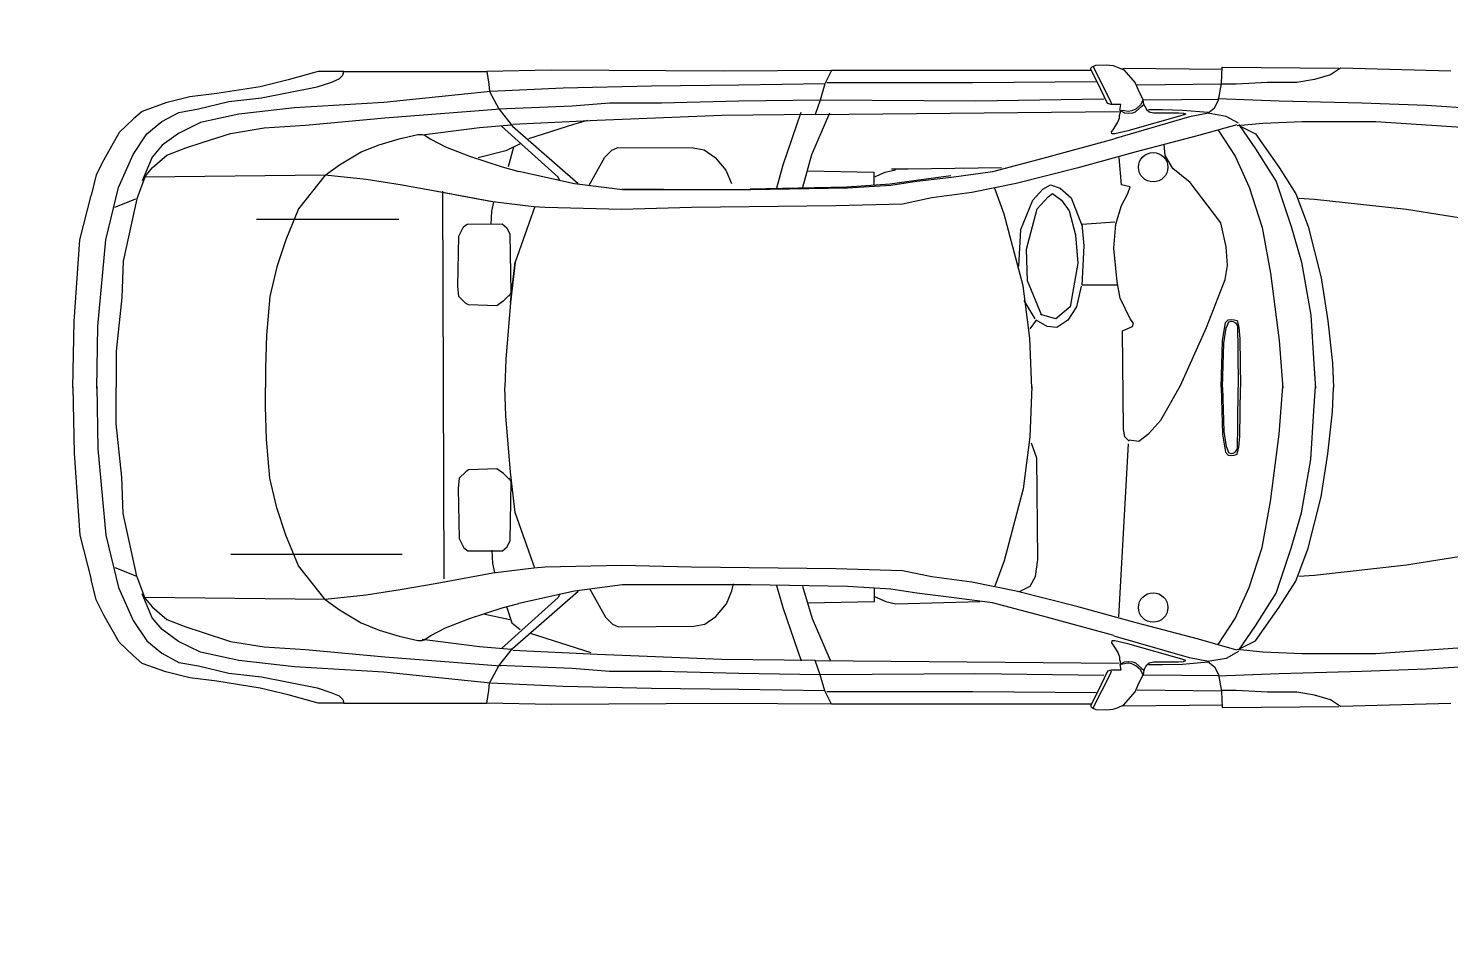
# Model space of a CAD drawing. Header units: millimetres. Extents: x 10193 to 57833, y 9963 to 44360.
# Drawn here: x 16395 to 20344, y 31585 to 34150 of the extents above; entities that cross this region are included whole.
import ezdxf

# ---------------------------------------------------------------- set-up
doc = ezdxf.new("R2010")
doc.units = ezdxf.units.MM
doc.layers.add('free-dwg.com', color=7, linetype='Continuous')
doc.layers.add('Стены', color=7, linetype='Continuous')

msp = doc.modelspace()

# ---------------------------------------------------------------- hatches: boundary and pattern name
at = {"layer": 'Стены'}
h = msp.add_hatch(dxfattribs=at)
h.set_pattern_fill('ANSI32', color=256, scale=10)
h.paths.add_polyline_path([(57833.4, 42702.7), (10593.4, 42702.7), (10593.4, 9962.7), (26833.4, 9962.7), (26833.4, 14962.7), (57833.4, 14962.7)])
h.paths.add_polyline_path([(10713.4, 42582.7), (57713.4, 42582.7), (57713.4, 15082.7), (26713.4, 15082.7), (26713.4, 10082.7), (10713.4, 10082.7)], flags=16)
h.paths.add_polyline_path([(10963.4, 42332.7), (57463.4, 42332.7), (57463.4, 15332.7), (26463.4, 15332.7), (26463.4, 10332.7), (10963.4, 10332.7)], flags=0)
h.paths.add_polyline_path([(57463.4, 42332.7), (10963.4, 42332.7), (10963.4, 10332.7), (26463.4, 10332.7), (26463.4, 15332.7), (57463.4, 15332.7)], flags=0)
h = msp.add_hatch(dxfattribs=at)
h.set_pattern_fill('ANSI36', color=256, scale=10)
h.paths.add_polyline_path([(57713.4, 42582.7), (10713.4, 42582.7), (10713.4, 10082.7), (26713.4, 10082.7), (26713.4, 15082.7), (57713.4, 15082.7)])
h.paths.add_polyline_path([(10963.4, 42332.7), (57463.4, 42332.7), (57463.4, 15332.7), (26463.4, 15332.7), (26463.4, 10332.7), (10963.4, 10332.7)], flags=16)

# ---------------------------------------------------------------- linework, layer by layer
at = {"layer": 'free-dwg.com'}
for p, q in [((19348.5, 34043.1), (19359.1, 34047.7)), ((19359.1, 34047.7), (19388.4, 34048.9)), ((19388.4, 34048.9), (19407.1, 34046.6)), ((19407.1, 34046.6), (19421.2, 34041.9)), ((17116.5, 34006.9), (17038.6, 33988)), ((17199.1, 34030.5), (17116.5, 34006.9)), ((17270.2, 34030.4), (17199.1, 34030.5)), ((17234.7, 34000), (17257.5, 34010.2)), ((17257.5, 34010.2), (17267.7, 34020.3)), ((17267.7, 34020.3), (17270.2, 34030.4)), ((17270.2, 34030.4), (17667.9, 34030.4)), ((17846.3, 34033.9), (17667.9, 34030.4)), ((17667.9, 34030.4), (17672.9, 33995)), ((18325.9, 34031.1), (17846.3, 34033.9)), ((18625, 34033.2), (18325.9, 34031.1)), ((18625, 34033.2), (18606.4, 33996)), ((19346.7, 34033.2), (18625, 34033.2)), ((19345, 34039.5), (19348.5, 34043.1)), ((19345, 34036), (19345, 34039.5)), ((19363.8, 33999.7), (19345, 34036)), ((19352, 34043.1), (19400.1, 33948.2)), ((19421.2, 34041.9), (19436.4, 34034.9)), ((19710.2, 34035.8), (19434.3, 34038.5)), ((19436.4, 34034.9), (19468.1, 33998.6)), ((19708.1, 33997.3), (19710.3, 34042)), ((19710.3, 34042), (20034.2, 34039.8)), ((19966, 34007.9), (19917, 33999.4)), ((20010.8, 34020.7), (19966, 34007.9)), ((20038.5, 34039.8), (20010.8, 34020.7)), ((20345.4, 34031.3), (20038.5, 34039.8)), ((16918.2, 33969.2), (16842.7, 33959.7)), ((17038.6, 33988), (16918.2, 33969.2)), ((17042.2, 33957), (17108.1, 33969.7)), ((17108.1, 33969.7), (17196.8, 33987.4)), ((17196.8, 33987.4), (17234.7, 34000)), ((17678, 33974.7), (17381.7, 33944.4)), ((17672.9, 33995), (17675.5, 33974.7)), ((17675.5, 33974.7), (17700.8, 33926.6)), ((17879.7, 33983.7), (17678, 33974.7)), ((18125.1, 33989.3), (17879.7, 33983.7)), ((18367.8, 33992.1), (18125.1, 33989.3)), ((18606.4, 33996), (18367.8, 33992.1)), ((18606.4, 33996), (18593.2, 33951)), ((19017.7, 33998.7), (18611.7, 33998.7)), ((19360, 34001.4), (19017.7, 33998.7)), ((19391.9, 33941.2), (19363.8, 33999.7)), ((19468.1, 33998.6), (19479.8, 33972.8)), ((19474.1, 33993.4), (19707.6, 33996)), ((19479.8, 33972.8), (19490.3, 33951.7)), ((19699.6, 33950.4), (19708.1, 33997.3)), ((19748.6, 33995.1), (19706, 33995.1)), ((19836, 33999.4), (19748.6, 33995.1)), ((19917, 33999.4), (19836, 33999.4)), ((16776.6, 33943.2), (16710.5, 33919.6)), ((16842.7, 33959.7), (16776.6, 33943.2)), ((16812.4, 33916.8), (16867.5, 33926.6)), ((16867.5, 33926.6), (16951.1, 33946.9)), ((16951.1, 33946.9), (17042.2, 33957)), ((17133.4, 33929.2), (16978.9, 33911.5)), ((17381.7, 33944.4), (17133.4, 33929.2)), ((17384.2, 33901.3), (17705.9, 33926.6)), ((17700.8, 33926.6), (17738.8, 33878.6)), ((17904.8, 33933.6), (17701.3, 33925.2)), ((18008, 33941.9), (17904.8, 33933.6)), ((18153, 33941.9), (18008, 33941.9)), ((18367.8, 33947.5), (18153, 33941.9)), ((18593.2, 33951), (18367.8, 33947.5)), ((18593.2, 33951), (18579.9, 33911.2)), ((19025.7, 33948.3), (18593.2, 33951)), ((19381.2, 33953.6), (19025.7, 33948.3)), ((19401.3, 33938.8), (19391.9, 33941.2)), ((19400.1, 33948.2), (19402.4, 33940)), ((19428.2, 33938.8), (19401.3, 33938.8)), ((19425.9, 33922.4), (19428.2, 33938.8)), ((19470.4, 33926), (19458.7, 33921.3)), ((19469.2, 33917.8), (19486.8, 33934.2)), ((19483.3, 33937.7), (19470.4, 33926)), ((19490.3, 33951.7), (19483.3, 33937.7)), ((19486.8, 33934.2), (19492.7, 33938.8)), ((19492.7, 33938.8), (19490.3, 33951.7)), ((19491, 33951.6), (19597, 33952.6)), ((19492.7, 33938.8), (19500.9, 33923.6)), ((19597, 33952.6), (19698, 33953.6)), ((19669.8, 33914.2), (19688.9, 33929.1)), ((19688.9, 33929.1), (19699.6, 33950.4)), ((19868, 33948.3), (19697.5, 33954.7)), ((20098.2, 33941.9), (19868, 33948.3)), ((20277.2, 33935.5), (20098.2, 33941.9)), ((20415.7, 33927), (20277.2, 33935.5)), ((16686.9, 33898.4), (16646.8, 33860.7)), ((16710.5, 33919.6), (16686.9, 33898.4)), ((16723.9, 33856.8), (16765, 33891.5)), ((16765, 33891.5), (16812.4, 33916.8)), ((16872.5, 33888.7), (16811.7, 33858.3)), ((16978.9, 33911.5), (16872.5, 33888.7)), ((17163.8, 33881.1), (17384.2, 33901.3)), ((17974.5, 33894.6), (17740.3, 33883.4)), ((17909.8, 33884.2), (17948.1, 33894.8)), ((18320.3, 33908.5), (17974.5, 33894.6)), ((18579.7, 33911.3), (18320.3, 33908.5)), ((18539.5, 33916.4), (18489.9, 33770.1)), ((18619.7, 33914.6), (18569.9, 33798.4)), ((18579.9, 33911.2), (19423.6, 33919.2)), ((19407.1, 33868.6), (19420, 33889.7)), ((19619.2, 33904.2), (19410.2, 33843.6)), ((19420, 33889.7), (19424.7, 33901.4)), ((19424.7, 33908.4), (19428.2, 33921.3)), ((19424.7, 33901.4), (19424.7, 33908.4)), ((19429.4, 33922.4), (19427, 33921.3)), ((19428.2, 33921.3), (19438.8, 33915.4)), ((19438.8, 33921.3), (19429.4, 33922.4)), ((19449.3, 33918.9), (19438.8, 33921.3)), ((19438.8, 33915.4), (19449.3, 33914.2)), ((19604, 33909.6), (19448.1, 33865.1)), ((19458.7, 33921.3), (19449.3, 33918.9)), ((19449.3, 33914.2), (19462.2, 33915.4)), ((19462.2, 33915.4), (19469.2, 33917.8)), ((19500.9, 33923.6), (19506.8, 33917.8)), ((19544.5, 33923.4), (19505.1, 33923.4)), ((19506.8, 33917.8), (19519.6, 33915.4)), ((19519.6, 33915.4), (19588.8, 33915.4)), ((19600, 33922.3), (19544.5, 33923.4)), ((19588.8, 33915.4), (19602.9, 33914.2)), ((19670.7, 33916.3), (19600, 33922.3)), ((19602.9, 33914.2), (19608.7, 33911.9)), ((19608.7, 33911.9), (19602.9, 33909.6)), ((19671.7, 33914.3), (19619.2, 33904.2)), ((19720.9, 33905.7), (19669.8, 33914.2)), ((19755, 33886.5), (19720.9, 33905.7)), ((19751.4, 33880), (19822.7, 33887.1)), ((19822.7, 33887.1), (19932, 33891.8)), ((19932, 33891.8), (20136.5, 33891.8)), ((20136.5, 33891.8), (20452.7, 33870.5)), ((16646.8, 33860.7), (16604.3, 33785.2)), ((16685.9, 33799.9), (16723.9, 33856.8)), ((16811.7, 33858.3), (16766.1, 33825.4)), ((16877.6, 33833), (16956.1, 33858.3)), ((16956.1, 33858.3), (17049.8, 33873.5)), ((17049.8, 33873.5), (17163.8, 33881.1)), ((17424.4, 33843.5), (17475.8, 33855.6)), ((17475.8, 33855.6), (17487.9, 33855.6)), ((17487.9, 33855.6), (17494, 33854.1)), ((17647.6, 33873.5), (17488, 33853.3)), ((17494, 33854.1), (17512.1, 33842)), ((17736.3, 33881.1), (17647.6, 33873.5)), ((17865.5, 33736.8), (17708.4, 33878.6)), ((17738.8, 33878.6), (17921.2, 33719.1)), ((17784.2, 33843.8), (17909.8, 33884.2)), ((19402.4, 33862.7), (19407.1, 33868.6)), ((19403.6, 33856.9), (19402.4, 33862.7)), ((19411.8, 33856.9), (19403.6, 33856.9)), ((19448.1, 33865.1), (19411.8, 33856.9)), ((19644.6, 33852.2), (19471.2, 33806.8)), ((19750.6, 33882.5), (19644.6, 33852.2)), ((19698.9, 33867.5), (19745.7, 33794.7)), ((19756.1, 33883), (19802.9, 33815.5)), ((19756.1, 33880.5), (19802.9, 33857.1)), ((19802.9, 33857.1), (19868, 33763.5)), ((16766.1, 33825.4), (16738.3, 33792.5)), ((16778.8, 33797.6), (16832, 33817.8)), ((16832, 33817.8), (16877.6, 33833)), ((17258.2, 33771.1), (17318.7, 33807.3)), ((17318.7, 33807.3), (17368.5, 33826.9)), ((17368.5, 33826.9), (17424.4, 33843.5)), ((17512.1, 33842), (17552.9, 33820.9)), ((17552.9, 33820.9), (17619.4, 33795.2)), ((17720.4, 33809.8), (17643.8, 33790.6)), ((17760.8, 33828.9), (17720.4, 33809.8)), ((17741.7, 33820.4), (17726.8, 33765.1)), ((17995.3, 33792.1), (18014.6, 33811.5)), ((18014.6, 33811.5), (18032, 33819.3)), ((18032, 33819.3), (18241.2, 33817.9)), ((18241.2, 33817.9), (18271.1, 33812.2)), ((18271.1, 33812.2), (18302.2, 33791)), ((19409, 33842.1), (19212, 33788.3)), ((19551.5, 33797.3), (19548.4, 33827.6)), ((19802.9, 33815.5), (19860.2, 33724.5)), ((16604.3, 33785.2), (16583.1, 33742.8)), ((16644.8, 33708.3), (16685.9, 33799.9)), ((16738.3, 33792.5), (16710.4, 33726.7)), ((16738.3, 33762.2), (16778.8, 33797.6)), ((17218.9, 33742.4), (17258.2, 33771.1)), ((17619.4, 33795.2), (17710.1, 33765)), ((17951, 33712.6), (17995.3, 33792.1)), ((18302.2, 33791), (18331.3, 33756.3)), ((18489.9, 33770.1), (18472, 33706)), ((18569.9, 33798.4), (18544.1, 33708.2)), ((19212, 33788.3), (19072.4, 33751.3)), ((19471.2, 33806.8), (19306.3, 33761.4)), ((19430.1, 33715.5), (19424.1, 33791.2)), ((19572.7, 33760.9), (19551.5, 33797.3)), ((19745.7, 33794.7), (19784.7, 33708.9)), ((16583.1, 33742.8), (16568.9, 33686.2)), ((16717.6, 33736.7), (16695.4, 33676.7)), ((16715.5, 33734.3), (16738.3, 33762.2)), ((17218.9, 33742.4), (16717.6, 33736.7)), ((17218.9, 33742.4), (17144.4, 33648.3)), ((17332.3, 33730.3), (17218.9, 33742.4)), ((17427.5, 33715.2), (17332.3, 33730.3)), ((17710.1, 33765), (17756.2, 33752.9)), ((17911.2, 33718.5), (17756.2, 33752.9)), ((17870.5, 33726.7), (17865.5, 33736.8)), ((18331.3, 33756.3), (18346.9, 33719.5)), ((18558, 33754.3), (18742.3, 33750.8)), ((18742.3, 33750.8), (18742.4, 33714.8)), ((18742.4, 33736.8), (18774.4, 33750.9)), ((18774.4, 33750.9), (18802.4, 33757)), ((18838.2, 33758.6), (18791.5, 33758.6)), ((19097.3, 33762.2), (18838.2, 33758.6)), ((18956.2, 33740), (18860.3, 33727.9)), ((18957.9, 33736.2), (18862, 33724.4)), ((19072.4, 33751.3), (18957.9, 33736.2)), ((19306.3, 33761.4), (19138, 33719.4)), ((19621.2, 33721.5), (19572.7, 33760.9)), ((19868, 33763.5), (19914.8, 33690.7)), ((16610.1, 33563), (16644.8, 33708.3)), ((17530.2, 33697.1), (17427.5, 33715.2)), ((17682.9, 33668.5), (17528.7, 33696.8)), ((17684.4, 33668.4), (17530.2, 33697.1)), ((17544.6, 33698), (17548.7, 32620.8)), ((18044.1, 33701.2), (17911.2, 33718.5)), ((18158.2, 33702.8), (18042.6, 33702.4)), ((18159.8, 33701.2), (18044.1, 33701.2)), ((18401, 33701.2), (18159.8, 33701.2)), ((18667.6, 33709.1), (18399.4, 33703.4)), ((18669.2, 33706.2), (18401, 33701.2)), ((18788.2, 33716.8), (18667.6, 33709.1)), ((18789.8, 33713.5), (18669.2, 33706.2)), ((18860.3, 33727.9), (18788.2, 33716.8)), ((18862, 33724.4), (18789.8, 33713.5)), ((19015.1, 33694.2), (18904, 33679)), ((19138, 33719.4), (19015.1, 33694.2)), ((19104.9, 33634.1), (19078.5, 33705.1)), ((19184.5, 33673.1), (19211.8, 33703.4)), ((19211.8, 33703.4), (19233, 33715.5)), ((19226.9, 33682.1), (19239.1, 33691.2)), ((19233, 33715.5), (19260.3, 33706.4)), ((19239.1, 33691.2), (19263.3, 33673.1)), ((19260.3, 33706.4), (19290.6, 33679.1)), ((19454.4, 33709.4), (19430.1, 33715.5)), ((19430.1, 33657.9), (19448.3, 33691.2)), ((19448.3, 33691.2), (19454.4, 33709.4)), ((19706.1, 33609.4), (19621.2, 33721.5)), ((19784.7, 33708.9), (19821.1, 33597.1)), ((19860.2, 33724.5), (19901.8, 33599.7)), ((19914.8, 33690.7), (19948.6, 33599.7)), ((16537.3, 33563), (16568.9, 33686.2)), ((16634.4, 33653.3), (16692.7, 33676.1)), ((16695.4, 33676.7), (16657.5, 33503)), ((17681.9, 33642.1), (17687.6, 33667.3)), ((17798, 33654.5), (17684.4, 33668.4)), ((17801.4, 33655.1), (17746.4, 33500.7)), ((17830, 33652.1), (17798, 33654.5)), ((18041.7, 33647.2), (17830, 33652.1)), ((18236.1, 33652.1), (18041.7, 33647.2)), ((18637.2, 33657), (18236.1, 33652.1)), ((18821.8, 33661.9), (18637.2, 33657)), ((18904, 33679), (18821.8, 33661.9)), ((19151.1, 33591.2), (19184.5, 33673.1)), ((19196.6, 33648.8), (19226.9, 33682.1)), ((19263.3, 33673.1), (19284.6, 33642.8)), ((19290.6, 33679.1), (19321, 33600.3)), ((19415, 33606.4), (19430.1, 33657.9)), ((19966.8, 33675.1), (19922.6, 33677.7)), ((20221.8, 33646.5), (19966.8, 33675.1)), ((17423.4, 33619.4), (17027.8, 33619.4)), ((17144.4, 33648.3), (17109.6, 33563)), ((17680.1, 33605.4), (17681.9, 33642.1)), ((19157.5, 33434.3), (19104.9, 33634.1)), ((19166.3, 33536.7), (19196.6, 33648.8)), ((19284.6, 33642.8), (19302.8, 33576.1)), ((19321, 33606.4), (19411.9, 33612.5)), ((20518.4, 33599.7), (20221.8, 33646.5)), ((17587.7, 33433.7), (17589.9, 33572.4)), ((17589.9, 33572.4), (17602.9, 33598.6)), ((17602.9, 33598.6), (17613.4, 33606.5)), ((17613.4, 33606.5), (17710.2, 33606.7)), ((17710.2, 33606.7), (17723.4, 33596.3)), ((17723.4, 33596.3), (17731.3, 33578)), ((17731.3, 33578), (17734.3, 33415.9)), ((19145.1, 33488.2), (19151.1, 33591.2)), ((19302.8, 33576.1), (19308.8, 33497.3)), ((19327, 33545.8), (19321, 33606.4)), ((19408.9, 33539.7), (19415, 33606.4)), ((19721.3, 33542.8), (19706.1, 33609.4)), ((19821.1, 33597.1), (19844.6, 33469.7)), ((19901.8, 33599.7), (19930.4, 33500.9)), ((19948.6, 33599.7), (19985.1, 33456.7)), ((16521.5, 33335.5), (16537.3, 33563)), ((16587.9, 33322.9), (16610.1, 33563)), ((17109.6, 33563), (17084.3, 33487.2)), ((19169.3, 33448.8), (19166.3, 33536.7)), ((19321, 33436.7), (19327, 33545.8)), ((19418, 33445.8), (19408.9, 33539.7)), ((19724.3, 33491.3), (19721.3, 33542.8)), ((16657.5, 33503), (16654.3, 33401.9)), ((17745.4, 33501), (17732.7, 33388.5)), ((17746.4, 33500.7), (17733.3, 33388.2)), ((19308.8, 33497.3), (19287.6, 33376.1)), ((19718.3, 33451.9), (19724.3, 33491.3)), ((19930.4, 33500.9), (19956.4, 33352.8)), ((17084.3, 33487.2), (17065.4, 33405)), ((19666.7, 33318.5), (19718.3, 33451.9)), ((19844.6, 33469.7), (19868, 33282.6)), ((19985.1, 33456.7), (20003.3, 33337.2)), ((17590.4, 33405), (17587.7, 33433.7)), ((17734.3, 33415.9), (17729.1, 33405.4)), ((19175.9, 33289.7), (19157.5, 33434.3)), ((19208.7, 33351.9), (19169.3, 33448.8)), ((19317.9, 33433.7), (19305.8, 33376.1)), ((19418, 33436.7), (19321, 33436.7)), ((19427.1, 33400.4), (19418, 33445.8)), ((16654.3, 33401.9), (16638.5, 33253.4)), ((17065.4, 33405), (17055.9, 33297.6)), ((17608.7, 33386.7), (17590.4, 33405)), ((17616.6, 33381.5), (17608.7, 33386.7)), ((17695.2, 33379.1), (17616.6, 33381.5)), ((17713.5, 33392.3), (17695.2, 33379.1)), ((17729.1, 33408), (17713.5, 33392.3)), ((17733.3, 33388.2), (17720.2, 33231.2)), ((19190.5, 33342.8), (19160.2, 33394.3)), ((19287.6, 33376.1), (19248.2, 33342.8)), ((19305.8, 33376.1), (19281.5, 33339.7)), ((19454.4, 33342.8), (19427.1, 33400.4)), ((16518.4, 33152.3), (16521.5, 33335.5)), ((19193.6, 33339.7), (19175.4, 33315.5)), ((19223.9, 33321.6), (19193.6, 33339.7)), ((19248.2, 33342.8), (19205.7, 33354.9)), ((19281.5, 33339.7), (19251.2, 33318.5)), ((19463.5, 33330.7), (19454.4, 33342.8)), ((19719.6, 33332.5), (19726.9, 33340.7)), ((19721.4, 33317), (19728.7, 33334.3)), ((19726.9, 33340.7), (19735.1, 33341.6)), ((19728.7, 33334.3), (19735.1, 33336.1)), ((19735.1, 33341.6), (19743.3, 33340.7)), ((19735.1, 33336.1), (19740.6, 33335.2)), ((19740.6, 33335.2), (19747, 33331.6)), ((19743.3, 33340.7), (19751.5, 33338)), ((19751.5, 33338), (19756.1, 33318.8)), ((19956.4, 33352.8), (19964.2, 33217.6)), ((20003.3, 33337.2), (20016.3, 33220.2)), ((16584.8, 33149.1), (16587.9, 33322.9)), ((17055.9, 33297.6), (17052.7, 33206)), ((19251.2, 33318.5), (19223.9, 33321.6)), ((19433.2, 33309.4), (19460.5, 33321.6)), ((19436.2, 33036.7), (19433.2, 33309.4)), ((19460.5, 33321.6), (19463.5, 33330.7)), ((19593.9, 33157.9), (19666.7, 33318.5)), ((19711.3, 33282.3), (19719.6, 33332.5)), ((19714.1, 33275), (19721.4, 33317)), ((19747, 33331.6), (19752.4, 33323.4)), ((19752.4, 33323.4), (19753.4, 33255.8)), ((19756.1, 33318.8), (19758.8, 33287.8)), ((19181.2, 33150.3), (19175.9, 33289.7)), ((19706.8, 33152.7), (19711.3, 33282.3)), ((19710.4, 33152.7), (19714.1, 33275)), ((19753.4, 33255.8), (19754.3, 33152.7)), ((19758.8, 33287.8), (19760.7, 33152.7)), ((19868, 33282.6), (19878.4, 33150)), ((16638.5, 33253.4), (16638.5, 33152.6)), ((17720.2, 33231.2), (17717.6, 33152.7)), ((19964.2, 33217.6), (19969.4, 33150)), ((20016.3, 33220.2), (20018.9, 33152.6)), ((17052.7, 33206), (17052.7, 33152.6)), ((16518.4, 33152.8), (16521.5, 32969.6)), ((16584.8, 33156), (16587.9, 32982.2)), ((16638.5, 33051.7), (16638.5, 33152.6)), ((17052.7, 33099.1), (17052.7, 33152.6)), ((17720.2, 33073.9), (17717.6, 33152.4)), ((19181.2, 33154.8), (19175.9, 33015.4)), ((19539.3, 33061), (19593.9, 33157.9)), ((19706.8, 33152.4), (19711.3, 33022.8)), ((19710.4, 33152.4), (19714.1, 33030.1)), ((19753.4, 33049.3), (19754.3, 33152.4)), ((19758.8, 33017.4), (19760.7, 33152.4)), ((19868, 33022.6), (19878.4, 33155.1)), ((19964.2, 33087.5), (19969.4, 33155.1)), ((20016.3, 33084.9), (20018.9, 33152.5)), ((17055.9, 33007.5), (17052.7, 33099.1)), ((17733.3, 32916.9), (17720.2, 33073.9)), ((19506, 33024.6), (19539.3, 33061)), ((19956.4, 32952.4), (19964.2, 33087.5)), ((20003.3, 32968), (20016.3, 33084.9)), ((16654.3, 32903.3), (16638.5, 33051.7)), ((19439.2, 33015.5), (19436.2, 33036.7)), ((19478.7, 33003.4), (19506, 33024.6)), ((19711.3, 33022.8), (19719.6, 32972.6)), ((19714.1, 33030.1), (19721.4, 32988.2)), ((19752.4, 32981.8), (19753.4, 33049.3)), ((19756.1, 32986.3), (19758.8, 33017.4)), ((19844.6, 32835.4), (19868, 33022.6)), ((16587.9, 32982.2), (16610.1, 32742.2)), ((17065.4, 32900.1), (17055.9, 33007.5)), ((19175.9, 33015.4), (19157.5, 32870.8)), ((19194.9, 32955.8), (19180.1, 32997.4)), ((19422.8, 32514.9), (19449.6, 32996.1)), ((19451.4, 33003.4), (19439.2, 33015.5)), ((19451.4, 33006.4), (19478.7, 33003.4)), ((19721.4, 32988.2), (19728.7, 32970.8)), ((19747, 32973.6), (19752.4, 32981.8)), ((19751.5, 32967.2), (19756.1, 32986.3)), ((16521.5, 32969.6), (16537.3, 32742.2)), ((19197.9, 32674), (19194.9, 32955.8)), ((19719.6, 32972.6), (19726.9, 32964.4)), ((19726.9, 32964.4), (19735.1, 32963.5)), ((19728.7, 32970.8), (19735.1, 32969)), ((19735.1, 32969), (19740.6, 32969.9)), ((19735.1, 32963.5), (19743.3, 32964.4)), ((19740.6, 32969.9), (19747, 32973.6)), ((19743.3, 32964.4), (19751.5, 32967.2)), ((19930.4, 32804.2), (19956.4, 32952.4)), ((19985.1, 32848.4), (20003.3, 32968)), ((16657.5, 32802.2), (16654.3, 32903.3)), ((17084.3, 32818), (17065.4, 32900.1)), ((17591.1, 32900), (17588.5, 32871.3)), ((17609.4, 32918.3), (17591.1, 32900)), ((17617.3, 32923.6), (17609.4, 32918.3)), ((17695.8, 32926.2), (17617.3, 32923.6)), ((17714.2, 32913.1), (17695.8, 32926.2)), ((17729.9, 32897.4), (17714.2, 32913.1)), ((17735.1, 32889.6), (17729.9, 32900)), ((17746.4, 32804.4), (17733.3, 32916.9)), ((17588.5, 32871.3), (17591.1, 32732.6)), ((17732.5, 32727.4), (17735.1, 32889.6)), ((19157.5, 32870.8), (19104.9, 32671)), ((19821.1, 32708), (19844.6, 32835.4)), ((19948.6, 32705.4), (19985.1, 32848.4)), ((16695.4, 32628.4), (16657.5, 32802.2)), ((17109.6, 32742.2), (17084.3, 32818)), ((17801.4, 32650.1), (17746.4, 32804.4)), ((19901.8, 32705.4), (19930.4, 32804.2)), ((16537.3, 32742.2), (16568.9, 32619)), ((16610.1, 32742.2), (16644.8, 32596.8)), ((17144.4, 32656.9), (17109.6, 32742.2)), ((17591.1, 32732.6), (17604.2, 32706.5)), ((17604.2, 32706.5), (17614.7, 32698.6)), ((17711.5, 32698.6), (17724.6, 32709.1)), ((17724.6, 32709.1), (17732.5, 32727.4)), ((19784.7, 32596.2), (19821.1, 32708)), ((19860.2, 32580.6), (19901.8, 32705.4)), ((19914.8, 32614.4), (19948.6, 32705.4)), ((20518.4, 32705.4), (20221.8, 32658.6)), ((17432.8, 32687.9), (16957.2, 32687.9)), ((17614.7, 32698.6), (17711.5, 32698.6)), ((17681.4, 32699.9), (17683.3, 32663.1)), ((17683.3, 32663.1), (17689.1, 32638)), ((19104.9, 32671), (19078.5, 32600)), ((19191.9, 32626.6), (19197.9, 32674)), ((16634.4, 32651.8), (16692.7, 32629)), ((16717.6, 32568.4), (16695.4, 32628.4)), ((17218.9, 32562.7), (17144.4, 32656.9)), ((17684.4, 32636.7), (17530.2, 32608)), ((17798, 32650.6), (17684.4, 32636.7)), ((17830, 32653.1), (17798, 32650.6)), ((18041.7, 32658), (17830, 32653.1)), ((18236.1, 32653.1), (18041.7, 32658)), ((18637.2, 32648.1), (18236.1, 32653.1)), ((18821.8, 32643.2), (18637.2, 32648.1)), ((18904, 32626.1), (18821.8, 32643.2)), ((19015.1, 32611), (18904, 32626.1)), ((19177.1, 32599.9), (19191.9, 32626.6)), ((19966.8, 32630), (19922.6, 32627.4)), ((20221.8, 32658.6), (19966.8, 32630)), ((16583.1, 32562.4), (16568.9, 32619)), ((16644.8, 32596.8), (16685.9, 32505.2)), ((17427.5, 32589.9), (17332.3, 32574.8)), ((17530.2, 32608), (17427.5, 32589.9)), ((17738.8, 32426.6), (17921.2, 32586)), ((17911.2, 32586.7), (17756.2, 32552.3)), ((18044.1, 32603.9), (17911.2, 32586.7)), ((17952.6, 32593.5), (17997.1, 32514.1)), ((18159.8, 32603.9), (18044.1, 32603.9)), ((18401, 32603.9), (18159.8, 32603.9)), ((18333.1, 32550.9), (18348.6, 32587.6)), ((18348.6, 32587.6), (18352.4, 32607)), ((18669.2, 32599), (18401, 32603.9)), ((18491.6, 32537.4), (18473.6, 32601.5)), ((18571.8, 32509.4), (18545.7, 32599.5)), ((18789.8, 32591.6), (18669.2, 32599)), ((18744, 32557.5), (18744, 32593.5)), ((18862, 32580.7), (18789.8, 32591.6)), ((19138, 32585.8), (19015.1, 32611)), ((19306.3, 32543.7), (19138, 32585.8)), ((19147.4, 32585), (19177.1, 32599.9)), ((19745.7, 32510.5), (19784.7, 32596.2)), ((19868, 32541.7), (19914.8, 32614.4)), ((16604.3, 32519.9), (16583.1, 32562.4)), ((16738.3, 32512.6), (16710.4, 32578.4)), ((16715.5, 32570.8), (16738.3, 32543)), ((17218.9, 32562.7), (16717.6, 32568.4)), ((17332.3, 32574.8), (17218.9, 32562.7)), ((17218.9, 32562.7), (17258.2, 32534.1)), ((17865.5, 32568.3), (17708.4, 32426.6)), ((17710.1, 32540.1), (17756.2, 32552.3)), ((17722, 32543.2), (17737.5, 32498.6)), ((17870.5, 32578.4), (17865.5, 32568.3)), ((18304, 32516), (18333.1, 32550.9)), ((18559.7, 32553.5), (18744, 32557.5)), ((18744, 32571.5), (18776.1, 32557.5)), ((18776.1, 32557.5), (18804.1, 32551.5)), ((18804.1, 32551.5), (19036.5, 32557.5)), ((18957.9, 32568.9), (18862, 32580.7)), ((19072.4, 32553.8), (18957.9, 32568.9)), ((19212, 32516.8), (19072.4, 32553.8)), ((19471.2, 32498.3), (19306.3, 32543.7)), ((19802.9, 32489.7), (19860.2, 32580.6)), ((16646.8, 32444.5), (16604.3, 32519.9)), ((16685.9, 32505.2), (16723.9, 32448.4)), ((16738.3, 32543), (16778.8, 32507.5)), ((16766.1, 32479.7), (16738.3, 32512.6)), ((16778.8, 32507.5), (16832, 32487.3)), ((17258.2, 32534.1), (17318.7, 32497.8)), ((17552.9, 32484.2), (17619.4, 32509.9)), ((17619.4, 32509.9), (17710.1, 32540.1)), ((17731.7, 32506.4), (17658.1, 32521.9)), ((17997.1, 32514.1), (18016.5, 32494.8)), ((18273, 32494.7), (18304, 32516)), ((18541.7, 32391.3), (18491.6, 32537.4)), ((18621.8, 32393.3), (18571.8, 32509.4)), ((19409, 32463), (19212, 32516.8)), ((19698.9, 32437.7), (19745.7, 32510.5)), ((19802.9, 32448.1), (19868, 32541.7)), ((16811.7, 32446.8), (16766.1, 32479.7)), ((16832, 32487.3), (16877.6, 32472.1)), ((16877.6, 32472.1), (16956.1, 32446.8)), ((17318.7, 32497.8), (17368.5, 32478.2)), ((17368.5, 32478.2), (17424.4, 32461.6)), ((17512.1, 32463.1), (17552.9, 32484.2)), ((17737.5, 32498.6), (17760.8, 32479.3)), ((17787.9, 32469.6), (17956.4, 32415.4)), ((18016.5, 32494.8), (18033.9, 32487)), ((18033.9, 32487), (18243.1, 32489)), ((18243.1, 32489), (18273, 32494.7)), ((19644.6, 32452.9), (19471.2, 32498.3)), ((19756.1, 32422.1), (19802.9, 32489.7)), ((16686.9, 32406.7), (16646.8, 32444.5)), ((16723.9, 32448.4), (16765, 32413.6)), ((16872.5, 32416.4), (16811.7, 32446.8)), ((16956.1, 32446.8), (17049.8, 32431.6)), ((17049.8, 32431.6), (17163.8, 32424)), ((17424.4, 32461.6), (17475.8, 32449.5)), ((17475.8, 32449.5), (17487.9, 32449.5)), ((17487.9, 32449.5), (17494, 32451)), ((17647.6, 32431.6), (17488, 32451.9)), ((17494, 32451), (17512.1, 32463.1)), ((17736.3, 32424), (17647.6, 32431.6)), ((17700.8, 32378.5), (17738.8, 32426.6)), ((19403.6, 32448.3), (19402.4, 32442.4)), ((19402.4, 32442.4), (19407.1, 32436.6)), ((19411.8, 32448.3), (19403.6, 32448.3)), ((19407.1, 32436.6), (19420, 32415.5)), ((19619.2, 32400.9), (19410.2, 32461.5)), ((19448.1, 32440.1), (19411.8, 32448.3)), ((19604, 32395.6), (19448.1, 32440.1)), ((19750.6, 32422.6), (19644.6, 32452.9)), ((19751.4, 32425.2), (19822.7, 32418.1)), ((19756.1, 32424.7), (19802.9, 32448.1)), ((20136.5, 32413.3), (20452.7, 32434.7)), ((16710.5, 32385.5), (16686.9, 32406.7)), ((16776.6, 32361.9), (16710.5, 32385.5)), ((16765, 32413.6), (16812.4, 32388.3)), ((16812.4, 32388.3), (16867.5, 32378.5)), ((16978.9, 32393.7), (16872.5, 32416.4)), ((17133.4, 32376), (16978.9, 32393.7)), ((17163.8, 32424), (17384.2, 32403.8)), ((17384.2, 32403.8), (17705.9, 32378.5)), ((17974.5, 32410.5), (17740.3, 32421.7)), ((18320.3, 32396.6), (17974.5, 32410.5)), ((18579.7, 32393.8), (18320.3, 32396.6)), ((18579.9, 32393.9), (19423.6, 32386)), ((18593.2, 32354.1), (18579.9, 32393.9)), ((19420, 32415.5), (19424.7, 32403.8)), ((19424.7, 32403.8), (19424.7, 32396.7)), ((19424.7, 32396.7), (19428.2, 32383.9)), ((19428.2, 32383.9), (19438.8, 32389.7)), ((19438.8, 32389.7), (19449.3, 32390.9)), ((19449.3, 32386.2), (19438.8, 32383.9)), ((19449.3, 32390.9), (19462.2, 32389.7)), ((19458.7, 32383.9), (19449.3, 32386.2)), ((19462.2, 32389.7), (19469.2, 32387.4)), ((19469.2, 32387.4), (19486.8, 32371)), ((19500.9, 32381.5), (19506.8, 32387.4)), ((19506.8, 32387.4), (19519.6, 32389.7)), ((19519.6, 32389.7), (19588.8, 32389.7)), ((19588.8, 32389.7), (19602.9, 32390.9)), ((19670.7, 32388.8), (19600, 32382.8)), ((19608.7, 32393.2), (19602.9, 32395.6)), ((19602.9, 32390.9), (19608.7, 32393.2)), ((19671.7, 32390.9), (19619.2, 32400.9)), ((19720.9, 32399.4), (19669.8, 32390.9)), ((19669.8, 32390.9), (19688.9, 32376)), ((19755, 32418.6), (19720.9, 32399.4)), ((19822.7, 32418.1), (19932, 32413.3)), ((19932, 32413.3), (20136.5, 32413.3)), ((16842.7, 32345.4), (16776.6, 32361.9)), ((16867.5, 32378.5), (16951.1, 32358.2)), ((16951.1, 32358.2), (17042.2, 32348.1)), ((17042.2, 32348.1), (17108.1, 32335.5)), ((17381.7, 32360.8), (17133.4, 32376)), ((17678, 32330.4), (17381.7, 32360.8)), ((17675.5, 32330.4), (17700.8, 32378.5)), ((17904.8, 32371.5), (17701.3, 32379.9)), ((18008, 32363.2), (17904.8, 32371.5)), ((18153, 32363.2), (18008, 32363.2)), ((18367.8, 32357.6), (18153, 32363.2)), ((18593.2, 32354.1), (18367.8, 32357.6)), ((19025.7, 32356.8), (18593.2, 32354.1)), ((18606.4, 32309.1), (18593.2, 32354.1)), ((19381.2, 32351.5), (19025.7, 32356.8)), ((19352, 32262.1), (19400.1, 32356.9)), ((19391.9, 32364), (19363.8, 32305.4)), ((19401.3, 32366.3), (19391.9, 32364)), ((19400.1, 32356.9), (19402.4, 32365.1)), ((19428.2, 32366.3), (19401.3, 32366.3)), ((19425.9, 32382.7), (19428.2, 32366.3)), ((19429.4, 32382.7), (19427, 32383.9)), ((19438.8, 32383.9), (19429.4, 32382.7)), ((19470.4, 32379.2), (19458.7, 32383.9)), ((19483.3, 32367.5), (19470.4, 32379.2)), ((19479.8, 32332.3), (19490.3, 32353.4)), ((19490.3, 32353.4), (19483.3, 32367.5)), ((19486.8, 32371), (19492.7, 32366.3)), ((19492.7, 32366.3), (19490.3, 32353.4)), ((19491, 32353.5), (19597, 32352.5)), ((19492.7, 32366.3), (19500.9, 32381.5)), ((19544.5, 32381.8), (19505.1, 32381.8)), ((19600, 32382.8), (19544.5, 32381.8)), ((19597, 32352.5), (19698, 32351.5)), ((19688.9, 32376), (19699.6, 32354.7)), ((19868, 32356.9), (19697.5, 32350.5)), ((19699.6, 32354.7), (19708.1, 32307.9)), ((20098.2, 32363.2), (19868, 32356.9)), ((20277.2, 32369.6), (20098.2, 32363.2)), ((20415.7, 32378.1), (20277.2, 32369.6)), ((16918.2, 32336), (16842.7, 32345.4)), ((17038.6, 32317.1), (16918.2, 32336)), ((17116.5, 32298.2), (17038.6, 32317.1)), ((17108.1, 32335.5), (17196.8, 32317.8)), ((17196.8, 32317.8), (17234.7, 32305.1)), ((17667.9, 32274.7), (17672.9, 32310.2)), ((17672.9, 32310.2), (17675.5, 32330.4)), ((17879.7, 32321.4), (17678, 32330.4)), ((18125.1, 32315.8), (17879.7, 32321.4)), ((18367.8, 32313), (18125.1, 32315.8)), ((18606.4, 32309.1), (18367.8, 32313)), ((18625, 32272), (18606.4, 32309.1)), ((19017.7, 32306.4), (18611.7, 32306.4)), ((19360, 32303.8), (19017.7, 32306.4)), ((19436.4, 32270.3), (19468.1, 32306.6)), ((19468.1, 32306.6), (19479.8, 32332.3)), ((19474.1, 32311.7), (19707.6, 32309.1)), ((19748.6, 32310), (19706, 32310)), ((19708.1, 32307.9), (19710.3, 32263.2)), ((19836, 32305.7), (19748.6, 32310)), ((17199.1, 32274.7), (17116.5, 32298.2)), ((17270.2, 32274.7), (17199.1, 32274.7)), ((17234.7, 32305.1), (17257.5, 32295)), ((17257.5, 32295), (17267.7, 32284.9)), ((17267.7, 32284.9), (17270.2, 32274.7)), ((17270.2, 32274.7), (17667.9, 32274.7)), ((17846.3, 32271.2), (17667.9, 32274.7)), ((18325.9, 32274), (17846.3, 32271.2)), ((18625, 32272), (18325.9, 32274)), ((19346.7, 32272), (18625, 32272)), ((19363.8, 32305.4), (19345, 32269.1)), ((19345, 32269.1), (19345, 32265.6)), ((19421.2, 32263.2), (19436.4, 32270.3)), ((19710.2, 32269.3), (19434.3, 32266.7)), ((19917, 32305.7), (19836, 32305.7)), ((19966, 32297.2), (19917, 32305.7)), ((20010.8, 32284.5), (19966, 32297.2)), ((20038.5, 32265.3), (20010.8, 32284.5)), ((20345.4, 32273.8), (20038.5, 32265.3)), ((19345, 32265.6), (19348.5, 32262.1)), ((19348.5, 32262.1), (19359.1, 32257.4)), ((19359.1, 32257.4), (19388.4, 32256.2)), ((19388.4, 32256.2), (19407.1, 32258.6)), ((19407.1, 32258.6), (19421.2, 32263.2)), ((19710.3, 32263.2), (20034.2, 32265.3))]:
    msp.add_line(p, q, dxfattribs=at)
for centre in [(19518.3, 33764.3), (19518.3, 32540.8)]:
    msp.add_circle(centre, 40.8, dxfattribs=at)

doc.saveas('drawing.dxf')
